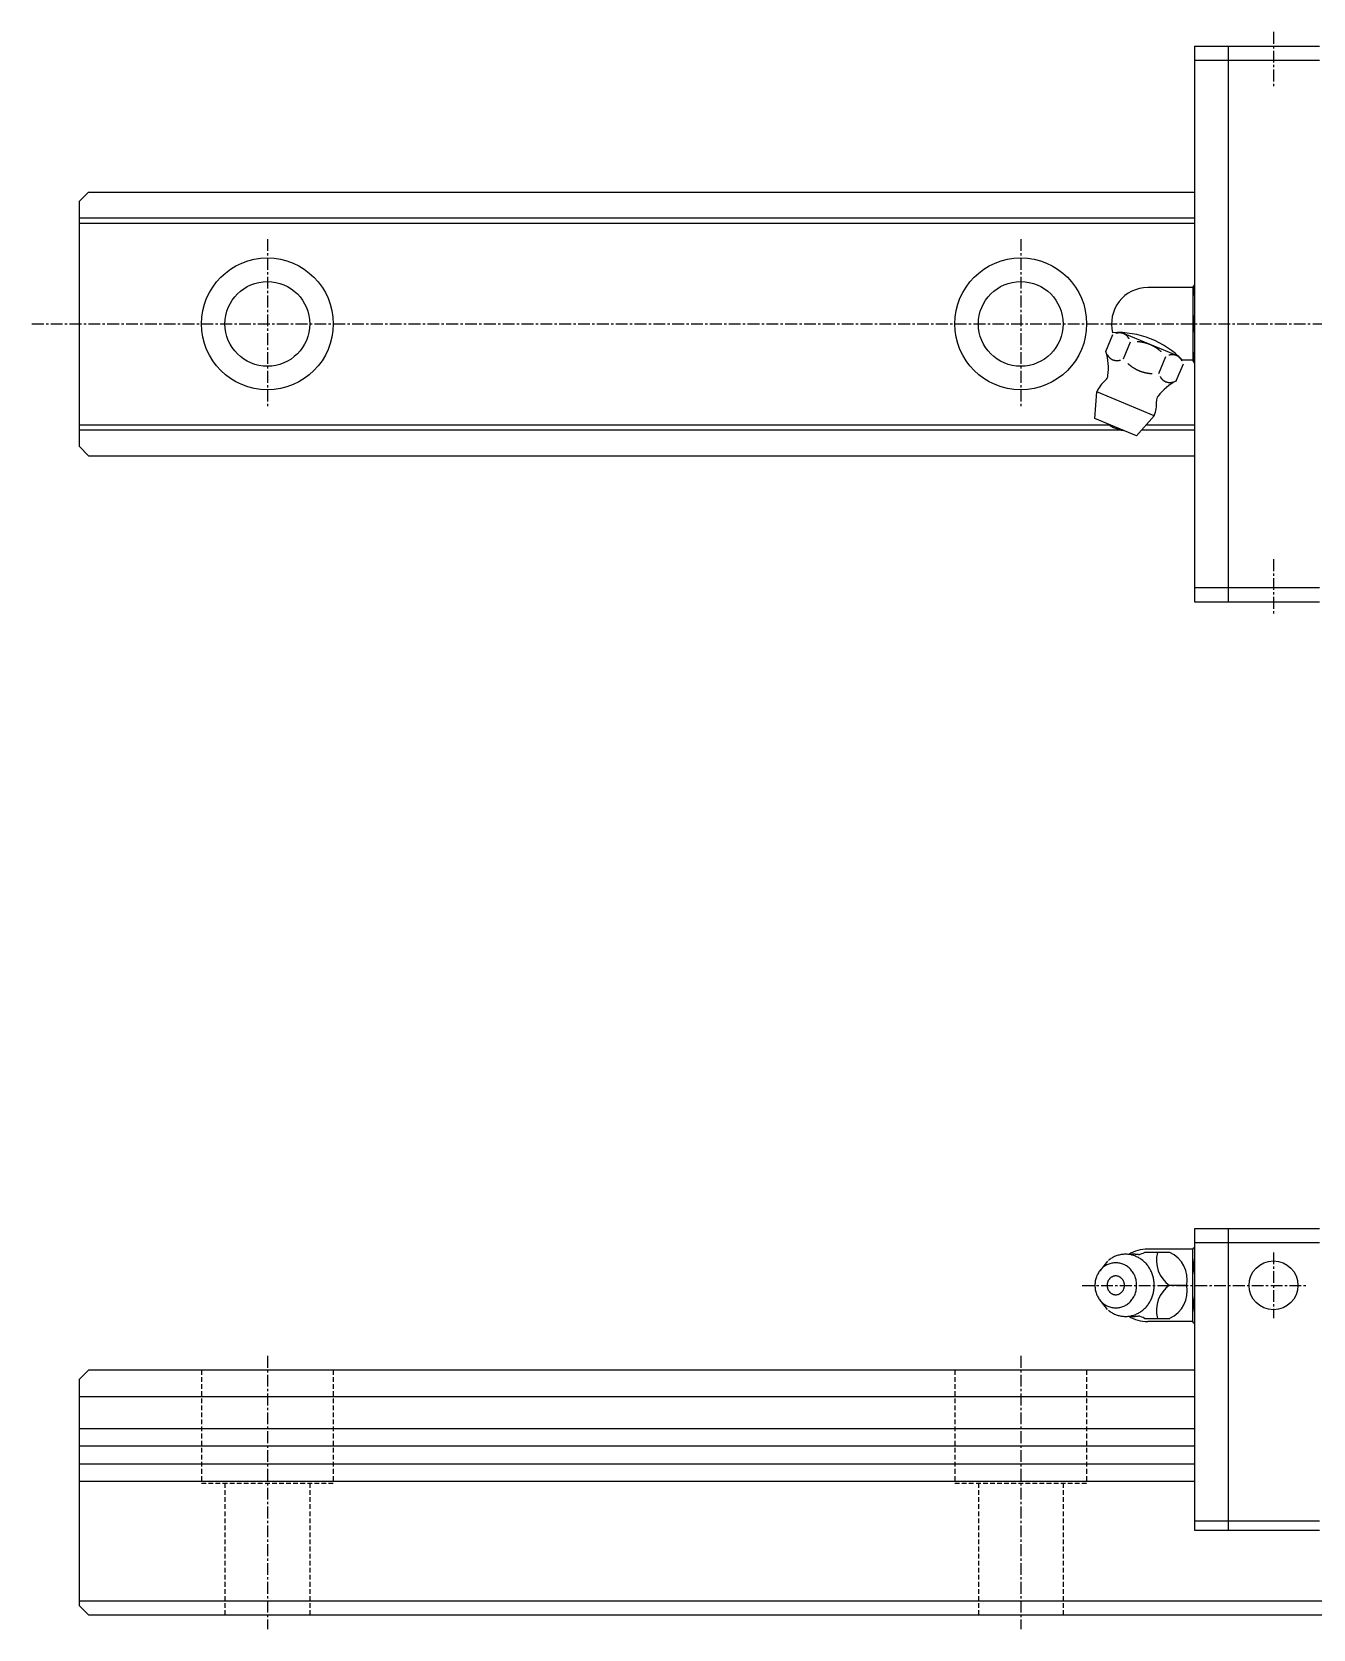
# Model space of a CAD drawing. Extents: x 10 to 417, y 10 to 235.
# Drawn here: x 127 to 263, y 48.5 to 218.1 of the extents above; entities that cross this region are included whole.
import ezdxf

# ---------------------------------------------------------------- set-up
doc = ezdxf.new("R2010")
doc.units = 0
doc.linetypes.add('CENTER', pattern=[2, 1.25, -0.25, 0.25, -0.25])
doc.linetypes.add('DASHED', pattern=[0.75, 0.5, -0.25])
doc.layers.get('0').update_dxf_attribs({"linetype": 'CONTINUOUS'})
doc.layers.add('CENTER', color=1, linetype='CENTER')

msp = doc.modelspace()

# ---------------------------------------------------------------- linework, layer by layer
at = {"color": 7, "linetype": 'CONTINUOUS'}
for p, q in [((250.44, 216.6), (254.04, 216.6)), ((250.44, 216.6), (250.44, 157.6)), ((254.04, 216.6), (254.04, 157.6)), ((254.04, 216.6), (263.74, 216.6)), ((250.44, 215.1), (254.04, 215.1)), ((254.04, 215.1), (263.74, 215.1)), ((132, 200.1), (133, 201.1)), ((133, 201.1), (250.44, 201.1)), ((132, 200.1), (132, 174.1)), ((132, 198.36), (250.44, 198.36)), ((132, 197.81), (250.44, 197.81)), ((250.28, 190.95), (245.49, 190.95)), ((250.28, 190.95), (250.44, 191.22)), ((250.28, 190.95), (250.28, 183.25)), ((241.04, 184.16), (241.78, 185.96)), ((248.81, 183.62), (242.65, 186.17)), ((242.91, 183.39), (243.66, 185.18)), ((246.65, 181.84), (247.4, 183.63)), ((250.28, 183.25), (249.19, 183.25)), ((250.44, 182.98), (250.28, 183.25)), ((248.52, 181.06), (249.27, 182.86)), ((239.88, 177.04), (240.08, 179.88)), ((246.18, 177.35), (240.08, 179.88)), ((246.18, 177.35), (240.08, 179.88)), ((132, 176.39), (241.38, 176.39)), ((244.31, 175.2), (239.88, 177.04)), ((246.18, 177.35), (244.31, 175.2)), ((246.18, 177.35), (244.31, 175.2)), ((245.34, 176.39), (250.44, 176.39)), ((245.34, 176.39), (250.44, 176.39)), ((132, 175.84), (242.61, 175.84)), ((244.86, 175.84), (250.44, 175.84)), ((244.86, 175.84), (250.44, 175.84)), ((132, 174.1), (133, 173.1)), ((133, 173.1), (250.44, 173.1)), ((250.44, 159.1), (254.04, 159.1)), ((254.04, 159.1), (263.74, 159.1)), ((250.44, 157.6), (254.04, 157.6)), ((254.04, 157.6), (263.74, 157.6)), ((254.04, 91), (250.44, 91)), ((250.44, 91), (250.44, 59)), ((254.04, 91), (254.04, 59)), ((263.74, 91), (254.04, 91)), ((245.14, 88.51), (247.82, 88.51)), ((250.28, 88.85), (245.49, 88.85)), ((250.28, 88.85), (250.37, 89)), ((250.28, 81.15), (250.28, 88.85)), ((250.44, 89), (250.37, 89)), ((254.04, 89.5), (250.44, 89.5)), ((263.74, 89.5), (254.04, 89.5)), ((241.22, 87.58), (240.42, 86.57)), ((249.61, 85), (247.82, 85)), ((241.22, 82.42), (240.42, 83.43)), ((245.14, 81.49), (247.82, 81.49)), ((250.28, 81.15), (245.49, 81.15)), ((250.37, 81), (250.28, 81.15)), ((250.44, 81), (250.37, 81)), ((132, 75), (133, 76)), ((132, 75), (132, 51)), ((250.44, 76), (133, 76)), ((132, 73.19), (250.44, 73.19)), ((132, 69.81), (250.44, 69.81)), ((132, 67.95), (250.44, 67.95)), ((132, 66.05), (250.44, 66.05)), ((132, 64.19), (250.44, 64.19)), ((250.44, 60), (254.04, 60)), ((254.04, 60), (263.74, 60)), ((250.44, 59), (254.04, 59)), ((254.04, 59), (263.74, 59)), ((132, 51.5), (412, 51.5)), ((132, 51), (133, 50)), ((133, 50), (411, 50))]:
    msp.add_line(p, q, dxfattribs=at)
at = {"color": 3, "linetype": 'DASHED'}
for p, q in [((145, 76), (145, 64)), ((159, 76), (159, 64)), ((225, 76), (225, 64)), ((239, 76), (239, 64)), ((145, 64), (159, 64)), ((147.5, 64), (147.5, 50)), ((156.5, 64), (156.5, 50)), ((225, 64), (239, 64)), ((227.5, 64), (227.5, 50)), ((236.5, 64), (236.5, 50))]:
    msp.add_line(p, q, dxfattribs=at)
at = {"color": 7, "linetype": 'CONTINUOUS'}
for points in [[(243.52, 185.51, 0), (243.51, 185.52, 0), (243.5, 185.53, 0), (243.5, 185.54, 0), (243.49, 185.56, 0), (243.48, 185.57, 0), (243.47, 185.58, 0), (243.47, 185.59, 0), (243.46, 185.6, 0), (243.45, 185.61, 0), (243.44, 185.62, 0), (243.44, 185.63, 0), (243.43, 185.65, 0), (243.42, 185.66, 0), (243.41, 185.67, 0), (243.41, 185.68, 0), (243.4, 185.69, 0), (243.39, 185.7, 0), (243.38, 185.71, 0), (243.37, 185.72, 0), (243.36, 185.73, 0), (243.36, 185.74, 0), (243.35, 185.75, 0), (243.34, 185.76, 0), (243.33, 185.77, 0), (243.32, 185.78, 0), (243.31, 185.79, 0), (243.3, 185.8, 0), (243.29, 185.81, 0), (243.28, 185.82, 0), (243.28, 185.82, 0), (243.27, 185.83, 0), (243.26, 185.84, 0), (243.25, 185.85, 0), (243.24, 185.86, 0), (243.23, 185.87, 0), (243.22, 185.88, 0), (243.21, 185.88, 0), (243.2, 185.89, 0), (243.19, 185.9, 0), (243.18, 185.91, 0), (243.17, 185.92, 0), (243.16, 185.92, 0), (243.15, 185.93, 0), (243.14, 185.94, 0), (243.13, 185.95, 0), (243.12, 185.95, 0), (243.11, 185.96, 0), (243.1, 185.97, 0), (243.09, 185.97, 0), (243.08, 185.98, 0), (243.07, 185.99, 0), (243.06, 185.99, 0), (243.04, 186, 0), (243.03, 186.01, 0), (243.02, 186.01, 0), (243.01, 186.02, 0), (243, 186.02, 0), (242.99, 186.03, 0), (242.98, 186.03, 0), (242.97, 186.04, 0), (242.96, 186.04, 0), (242.94, 186.05, 0), (242.93, 186.06, 0), (242.92, 186.06, 0), (242.91, 186.06, 0), (242.9, 186.07, 0), (242.89, 186.07, 0), (242.88, 186.08, 0), (242.86, 186.08, 0), (242.85, 186.09, 0), (242.84, 186.09, 0), (242.83, 186.09, 0), (242.82, 186.1, 0), (242.81, 186.1, 0), (242.79, 186.1, 0), (242.78, 186.11, 0), (242.77, 186.11, 0), (242.76, 186.11, 0), (242.74, 186.12, 0), (242.73, 186.12, 0), (242.72, 186.12, 0), (242.71, 186.12, 0), (242.7, 186.13, 0), (242.68, 186.13, 0), (242.67, 186.13, 0), (242.66, 186.13, 0), (242.65, 186.13, 0), (242.63, 186.13, 0), (242.62, 186.14, 0), (242.61, 186.14, 0), (242.6, 186.14, 0), (242.58, 186.14, 0), (242.57, 186.14, 0), (242.56, 186.14, 0), (242.54, 186.14, 0), (242.53, 186.14, 0), (242.52, 186.14, 0), (242.51, 186.14, 0), (242.49, 186.14, 0), (242.48, 186.14, 0), (242.47, 186.14, 0), (242.45, 186.14, 0), (242.44, 186.14, 0), (242.43, 186.14, 0), (242.42, 186.14, 0), (242.4, 186.14, 0), (242.39, 186.14, 0), (242.38, 186.14, 0), (242.36, 186.14, 0), (242.35, 186.14, 0), (242.34, 186.13, 0), (242.32, 186.13, 0), (242.31, 186.13, 0), (242.3, 186.13, 0), (242.28, 186.13, 0), (242.27, 186.13, 0), (242.26, 186.12, 0), (242.24, 186.12, 0), (242.23, 186.12, 0), (242.22, 186.12, 0), (242.21, 186.11, 0), (242.19, 186.11, 0), (242.18, 186.11, 0), (242.16, 186.1, 0), (242.15, 186.1, 0), (242.14, 186.1, 0), (242.12, 186.09, 0), (242.11, 186.09, 0)], [(246.92, 184.13, 0), (246.91, 184.15, 0), (246.89, 184.17, 0), (246.87, 184.18, 0), (246.85, 184.2, 0), (246.84, 184.21, 0), (246.82, 184.22, 0), (246.8, 184.24, 0), (246.79, 184.25, 0), (246.77, 184.27, 0), (246.75, 184.28, 0), (246.73, 184.3, 0), (246.72, 184.31, 0), (246.7, 184.32, 0), (246.68, 184.34, 0), (246.66, 184.35, 0), (246.65, 184.37, 0), (246.63, 184.38, 0), (246.61, 184.39, 0), (246.59, 184.41, 0), (246.57, 184.42, 0), (246.56, 184.43, 0), (246.54, 184.45, 0), (246.52, 184.46, 0), (246.5, 184.47, 0), (246.48, 184.49, 0), (246.47, 184.5, 0), (246.45, 184.51, 0), (246.43, 184.52, 0), (246.41, 184.53, 0), (246.39, 184.55, 0), (246.37, 184.56, 0), (246.35, 184.57, 0), (246.34, 184.58, 0), (246.32, 184.59, 0), (246.3, 184.61, 0), (246.28, 184.62, 0), (246.26, 184.63, 0), (246.24, 184.64, 0), (246.22, 184.65, 0), (246.2, 184.66, 0), (246.18, 184.67, 0), (246.16, 184.69, 0), (246.15, 184.7, 0), (246.12, 184.71, 0), (246.11, 184.72, 0), (246.09, 184.73, 0), (246.07, 184.74, 0), (246.05, 184.75, 0), (246.03, 184.76, 0), (246.01, 184.77, 0), (245.99, 184.78, 0), (245.97, 184.79, 0), (245.95, 184.8, 0), (245.93, 184.81, 0), (245.91, 184.82, 0), (245.89, 184.83, 0), (245.87, 184.84, 0), (245.85, 184.84, 0), (245.83, 184.85, 0), (245.81, 184.86, 0), (245.79, 184.87, 0), (245.77, 184.88, 0), (245.75, 184.89, 0), (245.73, 184.9, 0), (245.71, 184.91, 0), (245.69, 184.91, 0), (245.67, 184.92, 0), (245.65, 184.93, 0), (245.63, 184.94, 0), (245.61, 184.95, 0), (245.59, 184.95, 0), (245.56, 184.96, 0), (245.54, 184.97, 0), (245.52, 184.98, 0), (245.5, 184.98, 0), (245.48, 184.99, 0), (245.46, 185, 0), (245.44, 185, 0), (245.42, 185.01, 0), (245.4, 185.02, 0), (245.38, 185.02, 0), (245.36, 185.03, 0), (245.33, 185.04, 0), (245.31, 185.04, 0), (245.29, 185.05, 0), (245.27, 185.06, 0), (245.25, 185.06, 0), (245.23, 185.07, 0), (245.21, 185.07, 0), (245.18, 185.08, 0), (245.16, 185.08, 0), (245.14, 185.09, 0), (245.12, 185.09, 0), (245.1, 185.1, 0), (245.08, 185.1, 0), (245.06, 185.11, 0), (245.03, 185.11, 0), (245.01, 185.12, 0), (244.99, 185.12, 0), (244.97, 185.13, 0), (244.95, 185.13, 0), (244.93, 185.13, 0), (244.9, 185.14, 0), (244.88, 185.14, 0), (244.86, 185.15, 0), (244.84, 185.15, 0), (244.82, 185.15, 0), (244.79, 185.16, 0), (244.77, 185.16, 0), (244.75, 185.16, 0), (244.73, 185.17, 0), (244.71, 185.17, 0), (244.68, 185.17, 0), (244.66, 185.18, 0), (244.64, 185.18, 0), (244.62, 185.18, 0), (244.59, 185.18, 0), (244.57, 185.19, 0), (244.55, 185.19, 0), (244.53, 185.19, 0), (244.5, 185.19, 0), (244.48, 185.19, 0), (244.46, 185.2, 0), (244.44, 185.2, 0), (244.41, 185.2, 0), (244.39, 185.2, 0), (244.37, 185.2, 0), (244.35, 185.2, 0)], [(241.18, 183.84, 0), (241.19, 183.83, 0), (241.19, 183.82, 0), (241.2, 183.8, 0), (241.21, 183.79, 0), (241.21, 183.78, 0), (241.22, 183.77, 0), (241.23, 183.76, 0), (241.24, 183.75, 0), (241.24, 183.74, 0), (241.25, 183.72, 0), (241.26, 183.71, 0), (241.27, 183.7, 0), (241.27, 183.69, 0), (241.28, 183.68, 0), (241.29, 183.67, 0), (241.3, 183.66, 0), (241.31, 183.65, 0), (241.31, 183.64, 0), (241.32, 183.63, 0), (241.33, 183.62, 0), (241.34, 183.61, 0), (241.35, 183.6, 0), (241.36, 183.59, 0), (241.37, 183.58, 0), (241.38, 183.57, 0), (241.38, 183.56, 0), (241.39, 183.55, 0), (241.4, 183.54, 0), (241.41, 183.53, 0), (241.42, 183.52, 0), (241.43, 183.51, 0), (241.44, 183.5, 0), (241.45, 183.5, 0), (241.46, 183.49, 0), (241.47, 183.48, 0), (241.48, 183.47, 0), (241.49, 183.46, 0), (241.5, 183.45, 0), (241.51, 183.45, 0), (241.52, 183.44, 0), (241.53, 183.43, 0), (241.54, 183.42, 0), (241.55, 183.41, 0), (241.56, 183.41, 0), (241.57, 183.4, 0), (241.58, 183.39, 0), (241.59, 183.39, 0), (241.6, 183.38, 0), (241.61, 183.37, 0), (241.62, 183.37, 0), (241.63, 183.36, 0), (241.64, 183.35, 0), (241.65, 183.35, 0), (241.66, 183.34, 0), (241.67, 183.34, 0), (241.69, 183.33, 0), (241.7, 183.32, 0), (241.71, 183.32, 0), (241.72, 183.31, 0), (241.73, 183.31, 0), (241.74, 183.3, 0), (241.75, 183.3, 0), (241.76, 183.29, 0), (241.77, 183.29, 0), (241.79, 183.28, 0), (241.8, 183.28, 0), (241.81, 183.27, 0), (241.82, 183.27, 0), (241.83, 183.27, 0), (241.84, 183.26, 0), (241.86, 183.26, 0), (241.87, 183.25, 0), (241.88, 183.25, 0), (241.89, 183.25, 0), (241.9, 183.24, 0), (241.91, 183.24, 0), (241.93, 183.24, 0), (241.94, 183.23, 0), (241.95, 183.23, 0), (241.96, 183.23, 0), (241.98, 183.23, 0), (241.99, 183.22, 0), (242, 183.22, 0), (242.01, 183.22, 0), (242.03, 183.22, 0), (242.04, 183.22, 0), (242.05, 183.21, 0), (242.06, 183.21, 0), (242.07, 183.21, 0), (242.09, 183.21, 0), (242.1, 183.21, 0), (242.11, 183.21, 0), (242.13, 183.21, 0), (242.14, 183.21, 0), (242.15, 183.21, 0), (242.16, 183.2, 0), (242.18, 183.2, 0), (242.19, 183.2, 0), (242.2, 183.2, 0), (242.22, 183.2, 0), (242.23, 183.2, 0), (242.24, 183.2, 0), (242.25, 183.2, 0), (242.27, 183.2, 0), (242.28, 183.21, 0), (242.29, 183.21, 0), (242.31, 183.21, 0), (242.32, 183.21, 0), (242.33, 183.21, 0), (242.35, 183.21, 0), (242.36, 183.21, 0), (242.37, 183.21, 0), (242.39, 183.22, 0), (242.4, 183.22, 0), (242.41, 183.22, 0), (242.43, 183.22, 0), (242.44, 183.22, 0), (242.45, 183.23, 0), (242.47, 183.23, 0), (242.48, 183.23, 0), (242.49, 183.23, 0), (242.5, 183.24, 0), (242.52, 183.24, 0), (242.53, 183.24, 0), (242.55, 183.25, 0), (242.56, 183.25, 0), (242.57, 183.25, 0), (242.59, 183.26, 0)], [(249.13, 183.18, 0), (249.12, 183.19, 0), (249.12, 183.21, 0), (249.11, 183.22, 0), (249.1, 183.23, 0), (249.09, 183.24, 0), (249.09, 183.25, 0), (249.08, 183.26, 0), (249.07, 183.28, 0), (249.06, 183.29, 0), (249.06, 183.3, 0), (249.05, 183.31, 0), (249.04, 183.32, 0), (249.03, 183.33, 0), (249.03, 183.34, 0), (249.02, 183.35, 0), (249.01, 183.36, 0), (249, 183.38, 0), (248.99, 183.38, 0), (248.99, 183.4, 0), (248.98, 183.4, 0), (248.97, 183.41, 0), (248.96, 183.43, 0), (248.95, 183.44, 0), (248.94, 183.44, 0), (248.93, 183.45, 0), (248.93, 183.46, 0), (248.92, 183.47, 0), (248.91, 183.48, 0), (248.9, 183.49, 0), (248.89, 183.5, 0), (248.88, 183.51, 0), (248.87, 183.52, 0), (248.86, 183.53, 0), (248.85, 183.54, 0), (248.84, 183.54, 0), (248.83, 183.55, 0), (248.82, 183.56, 0), (248.81, 183.57, 0), (248.8, 183.58, 0), (248.79, 183.58, 0), (248.78, 183.59, 0), (248.77, 183.6, 0), (248.76, 183.61, 0), (248.75, 183.61, 0), (248.74, 183.62, 0), (248.73, 183.63, 0), (248.72, 183.64, 0), (248.71, 183.64, 0), (248.7, 183.65, 0), (248.69, 183.66, 0), (248.68, 183.66, 0), (248.67, 183.67, 0), (248.66, 183.68, 0), (248.65, 183.68, 0), (248.64, 183.69, 0), (248.62, 183.69, 0), (248.61, 183.7, 0), (248.6, 183.7, 0), (248.59, 183.71, 0), (248.58, 183.72, 0), (248.57, 183.72, 0), (248.56, 183.72, 0), (248.55, 183.73, 0), (248.53, 183.74, 0), (248.52, 183.74, 0), (248.51, 183.74, 0), (248.5, 183.75, 0), (248.49, 183.75, 0), (248.48, 183.76, 0), (248.47, 183.76, 0), (248.45, 183.76, 0), (248.44, 183.77, 0), (248.43, 183.77, 0), (248.42, 183.77, 0), (248.41, 183.78, 0), (248.39, 183.78, 0), (248.38, 183.78, 0), (248.37, 183.79, 0), (248.36, 183.79, 0), (248.35, 183.79, 0), (248.33, 183.8, 0), (248.32, 183.8, 0), (248.31, 183.8, 0), (248.3, 183.8, 0), (248.28, 183.81, 0), (248.27, 183.81, 0), (248.26, 183.81, 0), (248.25, 183.81, 0), (248.23, 183.81, 0), (248.22, 183.81, 0), (248.21, 183.81, 0), (248.2, 183.81, 0), (248.18, 183.82, 0), (248.17, 183.82, 0), (248.16, 183.82, 0), (248.15, 183.82, 0), (248.13, 183.82, 0), (248.12, 183.82, 0), (248.11, 183.82, 0), (248.09, 183.82, 0), (248.08, 183.82, 0), (248.07, 183.82, 0), (248.06, 183.82, 0), (248.04, 183.82, 0), (248.03, 183.82, 0), (248.02, 183.82, 0), (248, 183.82, 0), (247.99, 183.81, 0), (247.98, 183.81, 0), (247.96, 183.81, 0), (247.95, 183.81, 0), (247.94, 183.81, 0), (247.92, 183.81, 0), (247.91, 183.81, 0), (247.9, 183.8, 0), (247.88, 183.8, 0), (247.87, 183.8, 0), (247.86, 183.8, 0), (247.84, 183.79, 0), (247.83, 183.79, 0), (247.82, 183.79, 0), (247.8, 183.78, 0), (247.79, 183.78, 0), (247.78, 183.78, 0), (247.76, 183.78, 0), (247.75, 183.77, 0), (247.74, 183.77, 0), (247.72, 183.76, 0)], [(243.39, 182.89, 0), (243.4, 182.87, 0), (243.42, 182.86, 0), (243.44, 182.84, 0), (243.45, 182.83, 0), (243.47, 182.81, 0), (243.49, 182.8, 0), (243.51, 182.78, 0), (243.52, 182.77, 0), (243.54, 182.75, 0), (243.56, 182.74, 0), (243.57, 182.72, 0), (243.59, 182.71, 0), (243.61, 182.7, 0), (243.63, 182.68, 0), (243.65, 182.67, 0), (243.66, 182.66, 0), (243.68, 182.64, 0), (243.7, 182.63, 0), (243.72, 182.62, 0), (243.74, 182.6, 0), (243.75, 182.59, 0), (243.77, 182.58, 0), (243.79, 182.56, 0), (243.81, 182.55, 0), (243.83, 182.54, 0), (243.84, 182.53, 0), (243.86, 182.51, 0), (243.88, 182.5, 0), (243.9, 182.49, 0), (243.92, 182.47, 0), (243.94, 182.46, 0), (243.96, 182.45, 0), (243.97, 182.44, 0), (243.99, 182.43, 0), (244.01, 182.42, 0), (244.03, 182.4, 0), (244.05, 182.39, 0), (244.07, 182.38, 0), (244.09, 182.37, 0), (244.11, 182.36, 0), (244.13, 182.35, 0), (244.15, 182.34, 0), (244.16, 182.33, 0), (244.18, 182.32, 0), (244.2, 182.31, 0), (244.22, 182.29, 0), (244.24, 182.28, 0), (244.26, 182.27, 0), (244.28, 182.26, 0), (244.3, 182.25, 0), (244.32, 182.24, 0), (244.34, 182.23, 0), (244.36, 182.22, 0), (244.38, 182.22, 0), (244.4, 182.21, 0), (244.42, 182.2, 0), (244.44, 182.19, 0), (244.46, 182.18, 0), (244.48, 182.17, 0), (244.5, 182.16, 0), (244.52, 182.15, 0), (244.54, 182.14, 0), (244.56, 182.13, 0), (244.58, 182.12, 0), (244.6, 182.12, 0), (244.62, 182.11, 0), (244.64, 182.1, 0), (244.66, 182.09, 0), (244.68, 182.09, 0), (244.7, 182.08, 0), (244.72, 182.07, 0), (244.74, 182.06, 0), (244.76, 182.05, 0), (244.79, 182.05, 0), (244.81, 182.04, 0), (244.83, 182.03, 0), (244.85, 182.03, 0), (244.87, 182.02, 0), (244.89, 182.01, 0), (244.91, 182, 0), (244.93, 182, 0), (244.95, 181.99, 0), (244.97, 181.99, 0), (245, 181.98, 0), (245.02, 181.97, 0), (245.04, 181.97, 0), (245.06, 181.96, 0), (245.08, 181.96, 0), (245.1, 181.95, 0), (245.12, 181.94, 0), (245.15, 181.94, 0), (245.17, 181.93, 0), (245.19, 181.93, 0), (245.21, 181.92, 0), (245.23, 181.92, 0), (245.25, 181.91, 0), (245.27, 181.91, 0), (245.3, 181.9, 0), (245.32, 181.9, 0), (245.34, 181.9, 0), (245.36, 181.89, 0), (245.38, 181.89, 0), (245.41, 181.88, 0), (245.43, 181.88, 0), (245.45, 181.88, 0), (245.47, 181.87, 0), (245.49, 181.87, 0), (245.52, 181.87, 0), (245.54, 181.86, 0), (245.56, 181.86, 0), (245.58, 181.85, 0), (245.6, 181.85, 0), (245.63, 181.85, 0), (245.65, 181.85, 0), (245.67, 181.84, 0), (245.69, 181.84, 0), (245.72, 181.84, 0), (245.74, 181.84, 0), (245.76, 181.83, 0), (245.78, 181.83, 0), (245.81, 181.83, 0), (245.83, 181.83, 0), (245.85, 181.83, 0), (245.87, 181.82, 0), (245.9, 181.82, 0), (245.92, 181.82, 0), (245.94, 181.82, 0), (245.96, 181.82, 0)], [(246.79, 181.51, 0), (246.8, 181.5, 0), (246.81, 181.49, 0), (246.81, 181.48, 0), (246.82, 181.47, 0), (246.83, 181.46, 0), (246.83, 181.44, 0), (246.84, 181.43, 0), (246.85, 181.42, 0), (246.86, 181.41, 0), (246.86, 181.4, 0), (246.87, 181.39, 0), (246.88, 181.38, 0), (246.89, 181.37, 0), (246.89, 181.35, 0), (246.9, 181.34, 0), (246.91, 181.33, 0), (246.92, 181.32, 0), (246.93, 181.31, 0), (246.94, 181.3, 0), (246.94, 181.29, 0), (246.95, 181.28, 0), (246.96, 181.27, 0), (246.97, 181.26, 0), (246.98, 181.25, 0), (246.99, 181.24, 0), (247, 181.23, 0), (247.01, 181.22, 0), (247.01, 181.22, 0), (247.02, 181.21, 0), (247.03, 181.2, 0), (247.04, 181.19, 0), (247.05, 181.18, 0), (247.06, 181.17, 0), (247.07, 181.16, 0), (247.08, 181.15, 0), (247.09, 181.15, 0), (247.1, 181.14, 0), (247.11, 181.13, 0), (247.12, 181.12, 0), (247.13, 181.11, 0), (247.14, 181.11, 0), (247.15, 181.1, 0), (247.16, 181.09, 0), (247.17, 181.08, 0), (247.18, 181.08, 0), (247.19, 181.07, 0), (247.2, 181.06, 0), (247.21, 181.06, 0), (247.22, 181.05, 0), (247.23, 181.04, 0), (247.24, 181.03, 0), (247.25, 181.03, 0), (247.26, 181.02, 0), (247.28, 181.02, 0), (247.29, 181.01, 0), (247.3, 181, 0), (247.31, 181, 0), (247.32, 180.99, 0), (247.33, 180.99, 0), (247.34, 180.98, 0), (247.35, 180.98, 0), (247.36, 180.97, 0), (247.37, 180.97, 0), (247.39, 180.96, 0), (247.4, 180.96, 0), (247.41, 180.95, 0), (247.42, 180.95, 0), (247.43, 180.94, 0), (247.44, 180.94, 0), (247.46, 180.94, 0), (247.47, 180.93, 0), (247.48, 180.93, 0), (247.49, 180.93, 0), (247.5, 180.92, 0), (247.52, 180.92, 0), (247.53, 180.92, 0), (247.54, 180.91, 0), (247.55, 180.91, 0), (247.56, 180.91, 0), (247.58, 180.9, 0), (247.59, 180.9, 0), (247.6, 180.9, 0), (247.61, 180.9, 0), (247.62, 180.9, 0), (247.64, 180.89, 0), (247.65, 180.89, 0), (247.66, 180.89, 0), (247.68, 180.89, 0), (247.69, 180.89, 0), (247.7, 180.88, 0), (247.71, 180.88, 0), (247.73, 180.88, 0), (247.74, 180.88, 0), (247.75, 180.88, 0), (247.76, 180.88, 0), (247.78, 180.88, 0), (247.79, 180.88, 0), (247.8, 180.88, 0), (247.81, 180.88, 0), (247.83, 180.88, 0), (247.84, 180.88, 0), (247.85, 180.88, 0), (247.87, 180.88, 0), (247.88, 180.88, 0), (247.89, 180.88, 0), (247.91, 180.88, 0), (247.92, 180.88, 0), (247.93, 180.88, 0), (247.94, 180.88, 0), (247.96, 180.89, 0), (247.97, 180.89, 0), (247.99, 180.89, 0), (248, 180.89, 0), (248.01, 180.89, 0), (248.03, 180.89, 0), (248.04, 180.9, 0), (248.05, 180.9, 0), (248.06, 180.9, 0), (248.08, 180.9, 0), (248.09, 180.91, 0), (248.1, 180.91, 0), (248.12, 180.91, 0), (248.13, 180.91, 0), (248.15, 180.92, 0), (248.16, 180.92, 0), (248.17, 180.93, 0), (248.19, 180.93, 0), (248.2, 180.93, 0)], [(241.32, 82.35, 0), (241.4, 82.28, 0), (241.49, 82.22, 0), (241.58, 82.16, 0), (241.67, 82.1, 0), (241.76, 82.05, 0), (241.86, 82, 0), (241.95, 81.95, 0), (242.05, 81.91, 0), (242.15, 81.87, 0), (242.25, 81.84, 0), (242.35, 81.81, 0), (242.45, 81.78, 0), (242.56, 81.76, 0), (242.66, 81.74, 0), (242.76, 81.72, 0), (242.87, 81.71, 0), (242.97, 81.7, 0), (243.08, 81.7, 0), (243.19, 81.7, 0), (243.29, 81.7, 0), (243.4, 81.71, 0), (243.5, 81.72, 0), (243.6, 81.74, 0), (243.71, 81.76, 0), (243.81, 81.78, 0), (243.91, 81.81, 0), (244.01, 81.84, 0), (244.11, 81.88, 0), (244.21, 81.92, 0), (244.31, 81.96, 0), (244.41, 82, 0), (244.5, 82.05, 0), (244.59, 82.11, 0), (244.68, 82.16, 0), (244.77, 82.22, 0), (244.86, 82.29, 0), (244.95, 82.35, 0), (245.03, 82.42, 0), (245.11, 82.49, 0), (245.19, 82.57, 0), (245.27, 82.65, 0), (245.34, 82.73, 0), (245.41, 82.81, 0), (245.48, 82.9, 0), (245.54, 82.99, 0), (245.61, 83.08, 0), (245.67, 83.17, 0), (245.72, 83.27, 0), (245.78, 83.37, 0), (245.83, 83.47, 0), (245.87, 83.57, 0), (245.92, 83.67, 0), (245.96, 83.78, 0), (246, 83.88, 0), (246.03, 83.99, 0), (246.06, 84.1, 0), (246.09, 84.21, 0), (246.11, 84.32, 0), (246.13, 84.43, 0), (246.15, 84.55, 0), (246.16, 84.66, 0), (246.17, 84.77, 0), (246.17, 84.89, 0), (246.18, 85, 0), (246.17, 85.11, 0), (246.17, 85.23, 0), (246.16, 85.34, 0), (246.15, 85.45, 0), (246.13, 85.57, 0), (246.11, 85.68, 0), (246.09, 85.79, 0), (246.06, 85.9, 0), (246.03, 86.01, 0), (246, 86.12, 0), (245.96, 86.22, 0), (245.92, 86.33, 0), (245.87, 86.43, 0), (245.83, 86.53, 0), (245.78, 86.63, 0), (245.72, 86.73, 0), (245.67, 86.83, 0), (245.61, 86.92, 0), (245.54, 87.01, 0), (245.48, 87.1, 0), (245.41, 87.19, 0), (245.34, 87.27, 0), (245.27, 87.35, 0), (245.19, 87.43, 0), (245.11, 87.51, 0), (245.03, 87.58, 0), (244.95, 87.65, 0), (244.86, 87.71, 0), (244.77, 87.78, 0), (244.68, 87.84, 0), (244.59, 87.89, 0), (244.5, 87.95, 0), (244.41, 88, 0), (244.31, 88.04, 0), (244.21, 88.08, 0), (244.11, 88.12, 0), (244.01, 88.16, 0), (243.91, 88.19, 0), (243.81, 88.22, 0), (243.71, 88.24, 0), (243.6, 88.26, 0), (243.5, 88.28, 0), (243.4, 88.29, 0), (243.29, 88.3, 0), (243.19, 88.3, 0), (243.08, 88.3, 0), (242.97, 88.3, 0), (242.87, 88.29, 0), (242.76, 88.28, 0), (242.66, 88.26, 0), (242.56, 88.24, 0), (242.45, 88.22, 0), (242.35, 88.19, 0), (242.25, 88.16, 0), (242.15, 88.13, 0), (242.05, 88.09, 0), (241.95, 88.05, 0), (241.86, 88, 0), (241.76, 87.95, 0), (241.67, 87.9, 0), (241.58, 87.84, 0), (241.49, 87.78, 0), (241.4, 87.72, 0), (241.32, 87.65, 0)], [(244.5, 88.25, 0), (244.49, 88.25, 0), (244.49, 88.26, 0), (244.48, 88.26, 0), (244.47, 88.26, 0), (244.47, 88.26, 0), (244.46, 88.26, 0), (244.45, 88.26, 0), (244.44, 88.26, 0), (244.44, 88.26, 0), (244.43, 88.26, 0), (244.42, 88.27, 0), (244.41, 88.27, 0), (244.41, 88.27, 0), (244.4, 88.27, 0), (244.39, 88.27, 0), (244.39, 88.27, 0), (244.38, 88.27, 0), (244.37, 88.27, 0), (244.37, 88.27, 0), (244.36, 88.28, 0), (244.35, 88.28, 0), (244.34, 88.28, 0), (244.34, 88.28, 0), (244.33, 88.28, 0), (244.32, 88.28, 0), (244.32, 88.28, 0), (244.31, 88.28, 0), (244.3, 88.28, 0), (244.29, 88.28, 0), (244.29, 88.28, 0), (244.28, 88.28, 0), (244.27, 88.29, 0), (244.27, 88.29, 0), (244.26, 88.29, 0), (244.25, 88.29, 0), (244.25, 88.29, 0), (244.24, 88.29, 0), (244.23, 88.29, 0), (244.22, 88.29, 0), (244.22, 88.29, 0), (244.21, 88.29, 0), (244.2, 88.29, 0), (244.19, 88.29, 0), (244.19, 88.29, 0), (244.18, 88.29, 0), (244.17, 88.29, 0), (244.17, 88.29, 0), (244.16, 88.29, 0), (244.15, 88.3, 0), (244.15, 88.3, 0), (244.14, 88.3, 0), (244.13, 88.3, 0), (244.12, 88.3, 0), (244.12, 88.3, 0), (244.11, 88.3, 0), (244.1, 88.3, 0), (244.09, 88.3, 0), (244.09, 88.3, 0), (244.08, 88.3, 0), (244.07, 88.3, 0), (244.07, 88.3, 0), (244.06, 88.3, 0), (244.05, 88.3, 0), (244.04, 88.3, 0), (244.04, 88.3, 0), (244.03, 88.3, 0), (244.02, 88.3, 0), (244.02, 88.3, 0), (244.01, 88.3, 0), (244, 88.3, 0), (244, 88.3, 0), (243.99, 88.3, 0), (243.98, 88.3, 0), (243.97, 88.3, 0), (243.97, 88.3, 0), (243.96, 88.3, 0), (243.95, 88.3, 0), (243.94, 88.3, 0), (243.94, 88.3, 0), (243.93, 88.3, 0), (243.92, 88.3, 0), (243.92, 88.3, 0), (243.91, 88.3, 0), (243.9, 88.3, 0), (243.9, 88.3, 0), (243.89, 88.3, 0), (243.88, 88.3, 0), (243.87, 88.3, 0), (243.87, 88.3, 0), (243.86, 88.3, 0), (243.85, 88.3, 0), (243.84, 88.3, 0), (243.84, 88.3, 0), (243.83, 88.3, 0), (243.82, 88.3, 0), (243.82, 88.29, 0), (243.81, 88.29, 0), (243.8, 88.29, 0), (243.79, 88.29, 0), (243.79, 88.29, 0), (243.78, 88.29, 0), (243.77, 88.29, 0), (243.77, 88.29, 0), (243.76, 88.29, 0), (243.75, 88.29, 0), (243.75, 88.29, 0), (243.74, 88.29, 0), (243.73, 88.29, 0), (243.72, 88.29, 0), (243.72, 88.29, 0), (243.71, 88.29, 0), (243.7, 88.29, 0), (243.69, 88.28, 0), (243.69, 88.28, 0), (243.68, 88.28, 0), (243.67, 88.28, 0), (243.67, 88.28, 0), (243.66, 88.28, 0), (243.65, 88.28, 0), (243.65, 88.28, 0), (243.64, 88.28, 0), (243.63, 88.28, 0), (243.62, 88.28, 0), (243.62, 88.28, 0), (243.61, 88.27, 0), (243.6, 88.27, 0), (243.59, 88.27, 0), (243.59, 88.27, 0)], [(242.09, 82.6, 0), (242.2, 82.6, 0), (242.31, 82.61, 0), (242.42, 82.63, 0), (242.53, 82.65, 0), (242.63, 82.67, 0), (242.74, 82.7, 0), (242.84, 82.74, 0), (242.94, 82.78, 0), (243.04, 82.83, 0), (243.14, 82.88, 0), (243.23, 82.94, 0), (243.32, 83, 0), (243.41, 83.07, 0), (243.5, 83.14, 0), (243.58, 83.22, 0), (243.66, 83.3, 0), (243.74, 83.39, 0), (243.81, 83.48, 0), (243.87, 83.57, 0), (243.94, 83.67, 0), (244, 83.77, 0), (244.05, 83.87, 0), (244.1, 83.97, 0), (244.14, 84.08, 0), (244.18, 84.19, 0), (244.22, 84.3, 0), (244.24, 84.42, 0), (244.27, 84.53, 0), (244.29, 84.65, 0), (244.3, 84.76, 0), (244.31, 84.88, 0), (244.31, 85, 0), (244.31, 85.12, 0), (244.3, 85.24, 0), (244.29, 85.35, 0), (244.27, 85.47, 0), (244.24, 85.58, 0), (244.22, 85.7, 0), (244.18, 85.81, 0), (244.14, 85.92, 0), (244.1, 86.03, 0), (244.05, 86.13, 0), (244, 86.23, 0), (243.94, 86.33, 0), (243.87, 86.43, 0), (243.81, 86.52, 0), (243.74, 86.61, 0), (243.66, 86.7, 0), (243.58, 86.78, 0), (243.5, 86.86, 0), (243.41, 86.93, 0), (243.32, 87, 0), (243.23, 87.06, 0), (243.14, 87.12, 0), (243.04, 87.17, 0), (242.94, 87.22, 0), (242.84, 87.26, 0), (242.74, 87.3, 0), (242.63, 87.33, 0), (242.53, 87.35, 0), (242.42, 87.37, 0), (242.31, 87.39, 0), (242.2, 87.4, 0), (242.09, 87.4, 0), (241.98, 87.4, 0), (241.88, 87.39, 0), (241.77, 87.37, 0), (241.66, 87.35, 0), (241.55, 87.33, 0), (241.45, 87.3, 0), (241.35, 87.26, 0), (241.25, 87.22, 0), (241.15, 87.17, 0), (241.05, 87.12, 0), (240.95, 87.06, 0), (240.86, 87, 0), (240.77, 86.93, 0), (240.69, 86.86, 0), (240.6, 86.78, 0), (240.53, 86.7, 0), (240.45, 86.61, 0), (240.38, 86.52, 0), (240.31, 86.43, 0), (240.25, 86.33, 0), (240.19, 86.23, 0), (240.14, 86.13, 0), (240.09, 86.03, 0), (240.04, 85.92, 0), (240, 85.81, 0), (239.97, 85.7, 0), (239.94, 85.58, 0), (239.92, 85.47, 0), (239.9, 85.35, 0), (239.89, 85.24, 0), (239.88, 85.12, 0), (239.88, 85, 0), (239.88, 84.88, 0), (239.89, 84.76, 0), (239.9, 84.65, 0), (239.92, 84.53, 0), (239.94, 84.42, 0), (239.97, 84.3, 0), (240, 84.19, 0), (240.04, 84.08, 0), (240.09, 83.97, 0), (240.14, 83.87, 0), (240.19, 83.77, 0), (240.25, 83.67, 0), (240.31, 83.57, 0), (240.38, 83.48, 0), (240.45, 83.39, 0), (240.53, 83.3, 0), (240.6, 83.22, 0), (240.69, 83.14, 0), (240.77, 83.07, 0), (240.86, 83, 0), (240.95, 82.94, 0), (241.05, 82.88, 0), (241.15, 82.83, 0), (241.25, 82.78, 0), (241.35, 82.74, 0), (241.45, 82.7, 0), (241.55, 82.67, 0), (241.66, 82.65, 0), (241.77, 82.63, 0), (241.88, 82.61, 0), (241.98, 82.6, 0), (242.09, 82.6, 0)], [(242.09, 84, 0), (242.14, 84, 0), (242.18, 84, 0), (242.23, 84.01, 0), (242.27, 84.02, 0), (242.32, 84.03, 0), (242.36, 84.04, 0), (242.4, 84.06, 0), (242.45, 84.08, 0), (242.49, 84.1, 0), (242.53, 84.12, 0), (242.57, 84.14, 0), (242.61, 84.17, 0), (242.64, 84.2, 0), (242.68, 84.23, 0), (242.71, 84.26, 0), (242.75, 84.29, 0), (242.78, 84.33, 0), (242.81, 84.37, 0), (242.84, 84.4, 0), (242.86, 84.44, 0), (242.89, 84.49, 0), (242.91, 84.53, 0), (242.93, 84.57, 0), (242.95, 84.62, 0), (242.96, 84.66, 0), (242.98, 84.71, 0), (242.99, 84.76, 0), (243, 84.8, 0), (243.01, 84.85, 0), (243.01, 84.9, 0), (243.02, 84.95, 0), (243.02, 85, 0), (243.02, 85.05, 0), (243.01, 85.1, 0), (243.01, 85.15, 0), (243, 85.2, 0), (242.99, 85.24, 0), (242.98, 85.29, 0), (242.96, 85.34, 0), (242.95, 85.38, 0), (242.93, 85.43, 0), (242.91, 85.47, 0), (242.89, 85.51, 0), (242.86, 85.56, 0), (242.84, 85.6, 0), (242.81, 85.63, 0), (242.78, 85.67, 0), (242.75, 85.71, 0), (242.71, 85.74, 0), (242.68, 85.77, 0), (242.64, 85.8, 0), (242.61, 85.83, 0), (242.57, 85.86, 0), (242.53, 85.88, 0), (242.49, 85.9, 0), (242.45, 85.92, 0), (242.4, 85.94, 0), (242.36, 85.96, 0), (242.32, 85.97, 0), (242.27, 85.98, 0), (242.23, 85.99, 0), (242.18, 86, 0), (242.14, 86, 0), (242.09, 86, 0), (242.05, 86, 0), (242, 86, 0), (241.96, 85.99, 0), (241.91, 85.98, 0), (241.87, 85.97, 0), (241.82, 85.96, 0), (241.78, 85.94, 0), (241.74, 85.92, 0), (241.7, 85.9, 0), (241.66, 85.88, 0), (241.62, 85.86, 0), (241.58, 85.83, 0), (241.54, 85.8, 0), (241.51, 85.77, 0), (241.47, 85.74, 0), (241.44, 85.71, 0), (241.41, 85.67, 0), (241.38, 85.63, 0), (241.35, 85.6, 0), (241.32, 85.56, 0), (241.3, 85.51, 0), (241.28, 85.47, 0), (241.26, 85.43, 0), (241.24, 85.38, 0), (241.22, 85.34, 0), (241.21, 85.29, 0), (241.2, 85.24, 0), (241.19, 85.2, 0), (241.18, 85.15, 0), (241.17, 85.1, 0), (241.17, 85.05, 0), (241.17, 85, 0), (241.17, 84.95, 0), (241.17, 84.9, 0), (241.18, 84.85, 0), (241.19, 84.8, 0), (241.2, 84.76, 0), (241.21, 84.71, 0), (241.22, 84.66, 0), (241.24, 84.62, 0), (241.26, 84.57, 0), (241.28, 84.53, 0), (241.3, 84.49, 0), (241.32, 84.44, 0), (241.35, 84.4, 0), (241.38, 84.37, 0), (241.41, 84.33, 0), (241.44, 84.29, 0), (241.47, 84.26, 0), (241.51, 84.23, 0), (241.54, 84.2, 0), (241.58, 84.17, 0), (241.62, 84.14, 0), (241.66, 84.12, 0), (241.7, 84.1, 0), (241.74, 84.08, 0), (241.78, 84.06, 0), (241.82, 84.04, 0), (241.87, 84.03, 0), (241.91, 84.02, 0), (241.96, 84.01, 0), (242, 84, 0), (242.05, 84, 0), (242.09, 84, 0)], [(243.59, 81.73, 0), (243.59, 81.73, 0), (243.6, 81.73, 0), (243.61, 81.73, 0), (243.62, 81.72, 0), (243.62, 81.72, 0), (243.63, 81.72, 0), (243.64, 81.72, 0), (243.65, 81.72, 0), (243.65, 81.72, 0), (243.66, 81.72, 0), (243.67, 81.72, 0), (243.67, 81.72, 0), (243.68, 81.72, 0), (243.69, 81.72, 0), (243.69, 81.72, 0), (243.7, 81.71, 0), (243.71, 81.71, 0), (243.72, 81.71, 0), (243.72, 81.71, 0), (243.73, 81.71, 0), (243.74, 81.71, 0), (243.75, 81.71, 0), (243.75, 81.71, 0), (243.76, 81.71, 0), (243.77, 81.71, 0), (243.77, 81.71, 0), (243.78, 81.71, 0), (243.79, 81.71, 0), (243.79, 81.71, 0), (243.8, 81.71, 0), (243.81, 81.71, 0), (243.82, 81.71, 0), (243.82, 81.7, 0), (243.83, 81.7, 0), (243.84, 81.7, 0), (243.84, 81.7, 0), (243.85, 81.7, 0), (243.86, 81.7, 0), (243.87, 81.7, 0), (243.87, 81.7, 0), (243.88, 81.7, 0), (243.89, 81.7, 0), (243.9, 81.7, 0), (243.9, 81.7, 0), (243.91, 81.7, 0), (243.92, 81.7, 0), (243.92, 81.7, 0), (243.93, 81.7, 0), (243.94, 81.7, 0), (243.94, 81.7, 0), (243.95, 81.7, 0), (243.96, 81.7, 0), (243.97, 81.7, 0), (243.97, 81.7, 0), (243.98, 81.7, 0), (243.99, 81.7, 0), (244, 81.7, 0), (244, 81.7, 0), (244.01, 81.7, 0), (244.02, 81.7, 0), (244.02, 81.7, 0), (244.03, 81.7, 0), (244.04, 81.7, 0), (244.04, 81.7, 0), (244.05, 81.7, 0), (244.06, 81.7, 0), (244.07, 81.7, 0), (244.07, 81.7, 0), (244.08, 81.7, 0), (244.09, 81.7, 0), (244.09, 81.7, 0), (244.1, 81.7, 0), (244.11, 81.7, 0), (244.12, 81.7, 0), (244.12, 81.7, 0), (244.13, 81.7, 0), (244.14, 81.7, 0), (244.15, 81.7, 0), (244.15, 81.7, 0), (244.16, 81.71, 0), (244.17, 81.71, 0), (244.17, 81.71, 0), (244.18, 81.71, 0), (244.19, 81.71, 0), (244.19, 81.71, 0), (244.2, 81.71, 0), (244.21, 81.71, 0), (244.22, 81.71, 0), (244.22, 81.71, 0), (244.23, 81.71, 0), (244.24, 81.71, 0), (244.25, 81.71, 0), (244.25, 81.71, 0), (244.26, 81.71, 0), (244.27, 81.71, 0), (244.27, 81.71, 0), (244.28, 81.72, 0), (244.29, 81.72, 0), (244.29, 81.72, 0), (244.3, 81.72, 0), (244.31, 81.72, 0), (244.32, 81.72, 0), (244.32, 81.72, 0), (244.33, 81.72, 0), (244.34, 81.72, 0), (244.34, 81.72, 0), (244.35, 81.72, 0), (244.36, 81.72, 0), (244.37, 81.73, 0), (244.37, 81.73, 0), (244.38, 81.73, 0), (244.39, 81.73, 0), (244.39, 81.73, 0), (244.4, 81.73, 0), (244.41, 81.73, 0), (244.41, 81.73, 0), (244.42, 81.73, 0), (244.43, 81.74, 0), (244.44, 81.74, 0), (244.44, 81.74, 0), (244.45, 81.74, 0), (244.46, 81.74, 0), (244.47, 81.74, 0), (244.47, 81.74, 0), (244.48, 81.74, 0), (244.49, 81.74, 0), (244.49, 81.75, 0), (244.5, 81.75, 0)]]:
    msp.add_polyline3d(points, dxfattribs=at)
for centre, radius in [((152, 187.1), 7), ((232, 187.1), 7), ((152, 187.1), 4.5), ((232, 187.1), 4.5), ((258.84, 85), 2.6)]:
    msp.add_circle(centre, radius, dxfattribs=at)
for centre, radius, start, end in [((245.49, 187.1), 3.85, 89.9688, 194.0472), ((252.45, 190.55), 2.08, 165.0828, 194.9172), ((258.18, 187.1), 7.81, 172.3132, 187.6868), ((242.28, 176.58), 9.6, 44.0073, 93.1525), ((235.31, 182.39), 6, 352.7334, 17.1648), ((252.45, 183.65), 2.08, 165.0828, 194.9172), ((240.47, 181.73), 0.8, 310.4487, 352.7334), ((243.13, 178.61), 3.3, 130.4487, 157.5), ((251.33, 175.76), 6, 117.8352, 142.2665), ((243.13, 178.61), 3.3, 337.5, 4.5513), ((243.13, 178.61), 3.3, 337.5, 4.5513), ((247.21, 178.94), 0.8, 142.2666, 184.5512), ((243.27, 178.97), 3.2, 232.1232, 262.8767), ((245.49, 85), 3.85, 89.9688, 121.6159), ((242.44, 93.86), 6, 290.5447, 296.794), ((249.59, 87.63), 3.18, 164.0292, 236.0167), ((246.5, 85.61), 3.18, 348.9835, 65.3755), ((256.32, 87), 5.95, 171.189, 188.811), ((249.59, 82.37), 3.18, 123.9833, 195.9708), ((246.5, 84.39), 3.18, 294.6245, 11.0165), ((256.32, 83), 5.95, 171.189, 188.811), ((245.49, 85), 3.85, 238.3841, 270.0312), ((242.44, 76.14), 6, 63.206, 69.4553)]:
    msp.add_arc(centre, radius, start, end, dxfattribs=at)
at = {"layer": 'CENTER', "color": 1, "linetype": 'CENTER'}
for p, q in [((258.84, 218.1), (258.84, 212.1)), ((152, 196.1), (152, 178.1)), ((232, 196.1), (232, 178.1)), ((127, 187.1), (417, 187.1)), ((258.84, 162.1), (258.84, 156.1)), ((258.84, 88.5), (258.84, 81.5)), ((238.54, 85), (262.34, 85)), ((152, 77.5), (152, 48.5)), ((232, 77.5), (232, 48.5))]:
    msp.add_line(p, q, dxfattribs=at)

doc.saveas('drawing.dxf')
